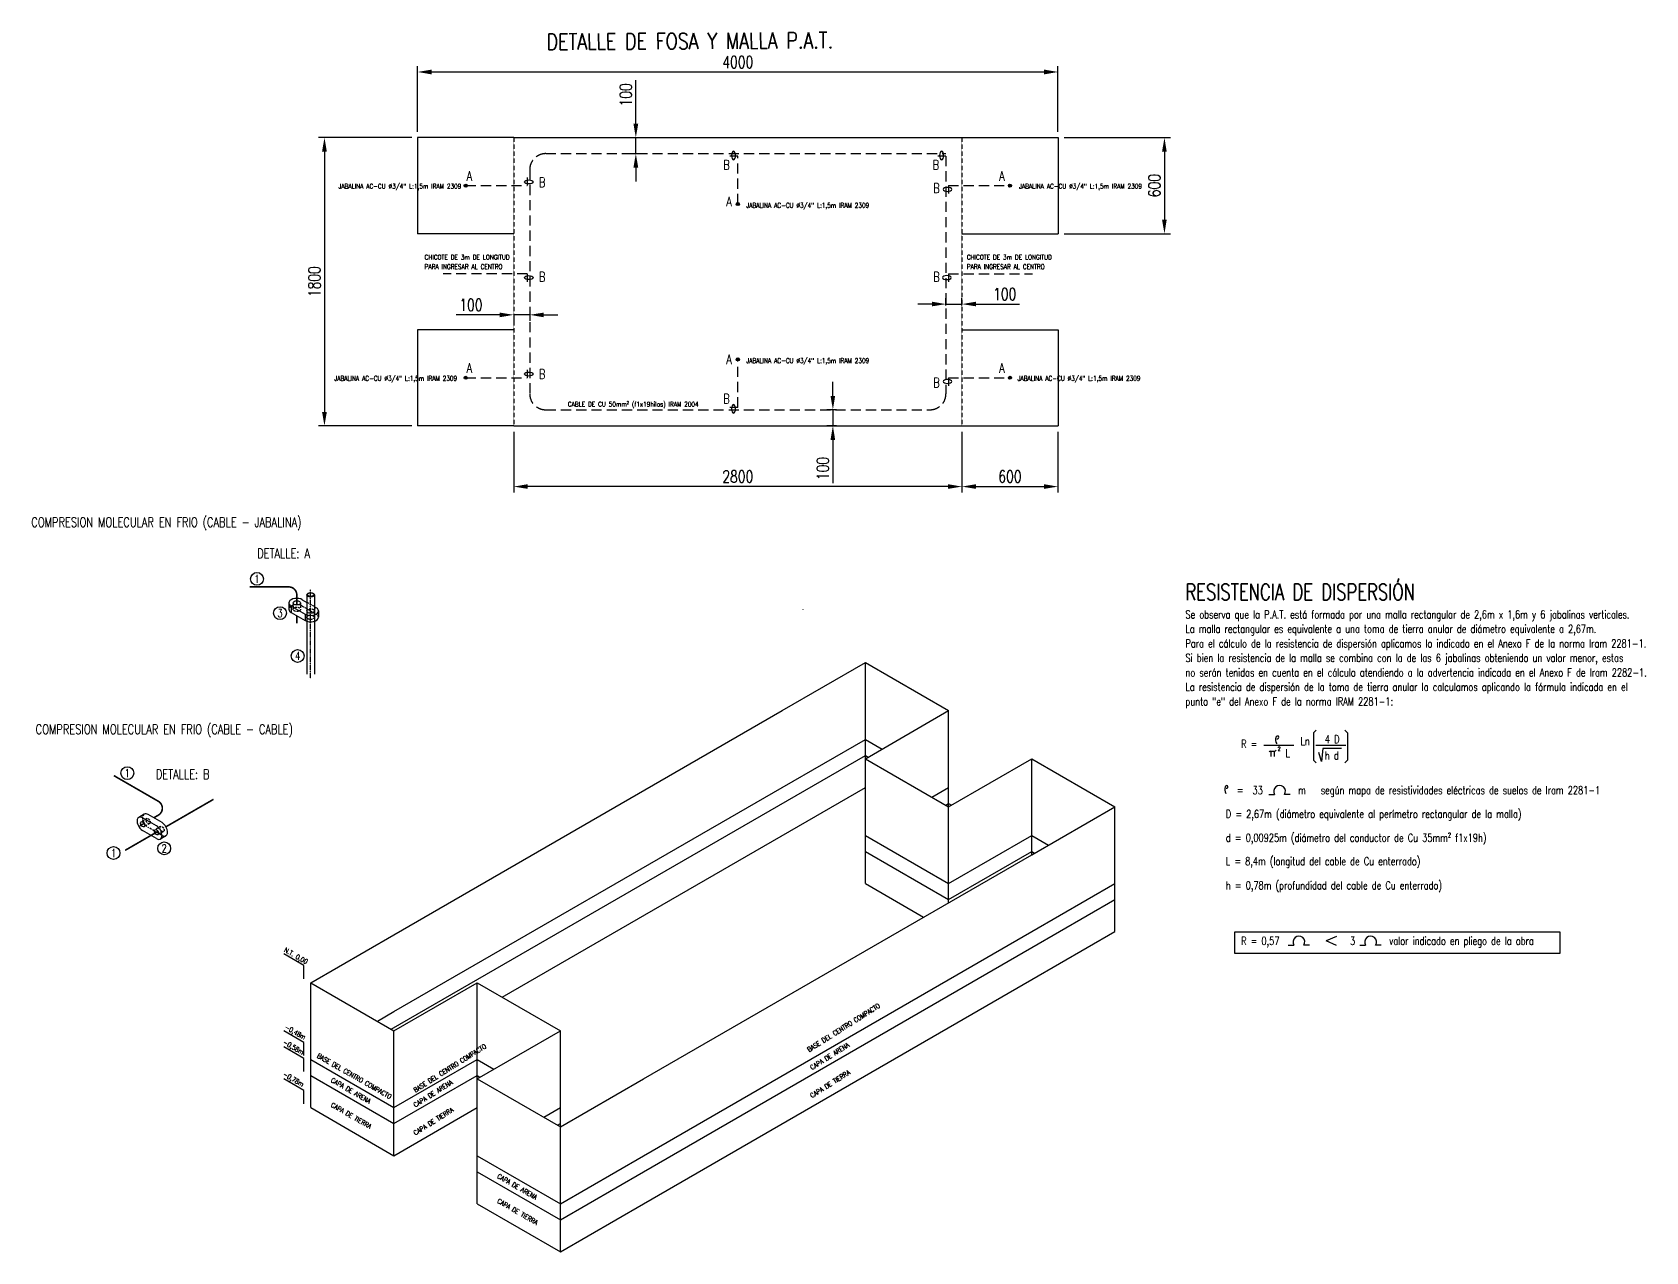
# Model space of a CAD drawing. Header units: millimetres. Extents: x 34002 to 70827, y 19117 to 33202.
# Drawn here: x 60749 to 70827, y 19117 to 26734 of the extents above; entities that cross this region are included whole.
import ezdxf
from ezdxf.enums import TextEntityAlignment as Align

# ---------------------------------------------------------------- set-up
doc = ezdxf.new("R2010")
doc.units = ezdxf.units.MM
for name, pattern in [('CENTER', [2, 1.25, -0.25, 0.25, -0.25]), ('DASHED', [19.05, 12.7, -6.35]), ('HIDDEN', [9.525, 6.35, -3.175]), ('HIDDEN2', [4.7625, 3.175, -1.5875])]:
    doc.linetypes.add(name, pattern=pattern)
for name, color, linetype in [('0-DIM1-25', 7, 'Continuous'), ('0-Puesta Tierra', 140, 'Continuous'), ('Textos catenaria', 7, 'Continuous')]:
    doc.layers.add(name, color=color, linetype=linetype)
doc.styles.add('SIMPLEX', font='simplex.shx', dxfattribs={"width": 0.75})
doc.dimstyles.new('DIM1-25', dxfattribs={"dimscale": 25, "dimtxt": 3, "dimasz": 3.5, "dimexe": 1.5, "dimexo": 1.5, "dimgap": 1, "dimtad": 1, "dimzin": 9, "dimdsep": 46, "dimtxsty": 'SIMPLEX', "dimcen": 1.5, "dimclrd": 251, "dimclre": 251, "dimclrt": 7, "dimadec": 0, "dimazin": 0, "dimtfac": 1, "dimtmove": 0, "dimatfit": 3, "dimfxl": 1, "dimtolj": 1, "dimtzin": 0, "dimarcsym": 0})

# ---------------------------------------------------------------- blocks, each defined once
blk = doc.blocks.new('*D19')
at = {"color": 251, "lineweight": -2, "transparency": 16777216}
for p, q in [((64519, 26163), (64519, 26435)), ((64480, 26076), (64556, 26076)), ((64519, 25976), (64519, 26076)), ((64480, 25976), (64556, 25976)), ((64519, 25888), (64519, 25801))]:
    blk.add_line(p, q, dxfattribs=at)
at = {"color": 251, "transparency": 16777216}
for points in [[(64504, 26163), (64534, 26163), (64519, 26076)], [(64504, 25888), (64534, 25888), (64519, 25976)]]:
    blk.add_solid(points, dxfattribs=at)
at = {"layer": 'Defpoints', "color": 0, "transparency": 16777216}
for p in [(64442, 26076), (64519, 26076), (64442, 25976)]:
    blk.add_point(p, dxfattribs=at)
at = {"color": 7, "transparency": 16777216, "insert": (64456, 26343), "char_height": 75, "attachment_point": 5, "rotation": 90, "style": 'SIMPLEX'}
blk.add_mtext('\\A1;100', dxfattribs=at)
blk = doc.blocks.new('*D20')
at = {"color": 251, "lineweight": -2, "transparency": 16777216}
for p, q in [((65750, 24463), (65750, 24551)), ((65773, 24376), (65712, 24376)), ((65750, 24376), (65750, 24276)), ((65773, 24276), (65712, 24276)), ((65750, 24188), (65750, 23917))]:
    blk.add_line(p, q, dxfattribs=at)
at = {"color": 251, "transparency": 16777216}
for points in [[(65735, 24463), (65764, 24463), (65750, 24376)], [(65735, 24188), (65764, 24188), (65750, 24276)]]:
    blk.add_solid(points, dxfattribs=at)
at = {"layer": 'Defpoints', "color": 0, "transparency": 16777216}
for p in [(65810, 24376), (65750, 24276), (65810, 24276)]:
    blk.add_point(p, dxfattribs=at)
at = {"color": 7, "transparency": 16777216, "insert": (65687, 24009), "char_height": 75, "attachment_point": 5, "rotation": 90, "style": 'SIMPLEX'}
blk.add_mtext('\\A1;100', dxfattribs=at)
blk = doc.blocks.new('*D21')
at = {"color": 251, "lineweight": -2, "transparency": 16777216}
for p, q in [((66369, 25036), (66281, 25036)), ((66456, 25028), (66456, 25074)), ((66456, 25036), (66556, 25036)), ((66556, 25028), (66556, 25074)), ((66644, 25036), (66915, 25036))]:
    blk.add_line(p, q, dxfattribs=at)
at = {"color": 251, "transparency": 16777216}
for points in [[(66369, 25051), (66369, 25022), (66456, 25036)], [(66644, 25051), (66644, 25022), (66556, 25036)]]:
    blk.add_solid(points, dxfattribs=at)
at = {"layer": 'Defpoints', "color": 0, "transparency": 16777216}
for p in [(66556, 25036), (66456, 24991), (66556, 24991)]:
    blk.add_point(p, dxfattribs=at)
at = {"color": 7, "transparency": 16777216, "insert": (66823, 25099), "char_height": 75, "attachment_point": 5, "style": 'SIMPLEX'}
blk.add_mtext('\\A1;100', dxfattribs=at)
blk = doc.blocks.new('*D22')
at = {"color": 251, "lineweight": -2, "transparency": 16777216}
for p, q in [((63669, 24969), (63397, 24969)), ((63856, 24969), (63756, 24969)), ((63756, 24955), (63756, 24931)), ((63856, 24955), (63856, 24931)), ((63944, 24969), (64031, 24969))]:
    blk.add_line(p, q, dxfattribs=at)
at = {"color": 251, "transparency": 16777216}
for points in [[(63669, 24983), (63669, 24954), (63756, 24969)], [(63944, 24983), (63944, 24954), (63856, 24969)]]:
    blk.add_solid(points, dxfattribs=at)
at = {"layer": 'Defpoints', "color": 0, "transparency": 16777216}
for p in [(63756, 24993), (63756, 24969), (63856, 24993)]:
    blk.add_point(p, dxfattribs=at)
at = {"color": 7, "transparency": 16777216, "insert": (63489, 25031), "char_height": 75, "attachment_point": 5, "style": 'SIMPLEX'}
blk.add_mtext('\\A1;100', dxfattribs=at)
blk = doc.blocks.new('*D23')
at = {"color": 251, "lineweight": -2, "transparency": 16777216}
for p, q in [((63156, 26113), (63156, 26523)), ((67156, 26113), (67156, 26523)), ((63244, 26486), (67069, 26486))]:
    blk.add_line(p, q, dxfattribs=at)
at = {"color": 251, "transparency": 16777216}
for points in [[(63244, 26501), (63244, 26471), (63156, 26486)], [(67069, 26501), (67069, 26471), (67156, 26486)]]:
    blk.add_solid(points, dxfattribs=at)
at = {"layer": 'Defpoints', "color": 0, "transparency": 16777216}
for p in [(67156, 26486), (63156, 26076), (67156, 26076)]:
    blk.add_point(p, dxfattribs=at)
at = {"color": 7, "transparency": 16777216, "insert": (65156, 26548), "char_height": 75, "attachment_point": 5, "style": 'SIMPLEX'}
blk.add_mtext('\\A1;4000', dxfattribs=at)
blk = doc.blocks.new('*D24')
at = {"color": 251, "lineweight": -2, "transparency": 16777216}
for p, q in [((63119, 26076), (62536, 26076)), ((62574, 25988), (62574, 24363)), ((63119, 24276), (62536, 24276))]:
    blk.add_line(p, q, dxfattribs=at)
at = {"color": 251, "transparency": 16777216}
for points in [[(62559, 25988), (62589, 25988), (62574, 26076)], [(62559, 24363), (62589, 24363), (62574, 24276)]]:
    blk.add_solid(points, dxfattribs=at)
at = {"layer": 'Defpoints', "color": 0, "transparency": 16777216}
for p in [(63156, 26076), (62574, 24276), (63156, 24276)]:
    blk.add_point(p, dxfattribs=at)
at = {"color": 7, "transparency": 16777216, "insert": (62511, 25176), "char_height": 75, "attachment_point": 5, "rotation": 90, "style": 'SIMPLEX'}
blk.add_mtext('\\A1;1800', dxfattribs=at)
blk = doc.blocks.new('*D25')
at = {"color": 251, "lineweight": -2, "transparency": 16777216}
for p, q in [((67194, 26076), (67858, 26076)), ((67821, 25988), (67821, 25563)), ((67194, 25476), (67858, 25476))]:
    blk.add_line(p, q, dxfattribs=at)
at = {"color": 251, "transparency": 16777216}
for points in [[(67806, 25988), (67835, 25988), (67821, 26076)], [(67806, 25563), (67835, 25563), (67821, 25476)]]:
    blk.add_solid(points, dxfattribs=at)
at = {"layer": 'Defpoints', "color": 0, "transparency": 16777216}
for p in [(67156, 26076), (67156, 25476), (67821, 25476)]:
    blk.add_point(p, dxfattribs=at)
at = {"color": 7, "transparency": 16777216, "insert": (67758, 25776), "char_height": 75, "attachment_point": 5, "rotation": 90, "style": 'SIMPLEX'}
blk.add_mtext('\\A1;600', dxfattribs=at)
blk = doc.blocks.new('*D26')
at = {"color": 251, "lineweight": -2, "transparency": 16777216}
for p, q in [((66556, 24238), (66556, 23859)), ((67156, 24238), (67156, 23859)), ((66644, 23896), (67069, 23896))]:
    blk.add_line(p, q, dxfattribs=at)
at = {"color": 251, "transparency": 16777216}
for points in [[(66644, 23911), (66644, 23882), (66556, 23896)], [(67069, 23911), (67069, 23882), (67156, 23896)]]:
    blk.add_solid(points, dxfattribs=at)
at = {"layer": 'Defpoints', "color": 0, "transparency": 16777216}
for p in [(66556, 24276), (67156, 24276), (67156, 23896)]:
    blk.add_point(p, dxfattribs=at)
at = {"color": 7, "transparency": 16777216, "insert": (66856, 23959), "char_height": 75, "attachment_point": 5, "style": 'SIMPLEX'}
blk.add_mtext('\\A1;600', dxfattribs=at)
blk = doc.blocks.new('*D27')
at = {"color": 251, "lineweight": -2, "transparency": 16777216}
for p, q in [((63756, 24238), (63756, 23859)), ((66556, 24238), (66556, 23859)), ((66469, 23896), (63844, 23896))]:
    blk.add_line(p, q, dxfattribs=at)
at = {"color": 251, "transparency": 16777216}
for points in [[(63844, 23911), (63844, 23882), (63756, 23896)], [(66469, 23911), (66469, 23882), (66556, 23896)]]:
    blk.add_solid(points, dxfattribs=at)
at = {"layer": 'Defpoints', "color": 0, "transparency": 16777216}
for p in [(63756, 24276), (66556, 24276), (63756, 23896)]:
    blk.add_point(p, dxfattribs=at)
at = {"color": 7, "transparency": 16777216, "insert": (65156, 23959), "char_height": 75, "attachment_point": 5, "style": 'SIMPLEX'}
blk.add_mtext('\\A1;2800', dxfattribs=at)

msp = doc.modelspace()

# ---------------------------------------------------------------- hatches: boundary and pattern name
for points in [[(63446.625, 25775.984, 1), (63465.675, 25775.984, 1)], [(66846.625, 25775.984, 1), (66865.675, 25775.984, 1)], [(65146.625, 25660.984, 1), (65165.675, 25660.984, 1)], [(65146.625, 24690.984, 1), (65165.675, 24690.984, 1)], [(63446.625, 24575.984, 1), (63465.675, 24575.984, 1)], [(66846.625, 24575.984, 1), (66865.675, 24575.984, 1)]]:
    msp.add_hatch(color=3).paths.add_polyline_path(points)

# ---------------------------------------------------------------- linework, layer by layer
at = {"color": 7}
for p, q in [((63156.15, 26075.984), (63156.15, 25475.984)), ((63756.15, 26075.984), (63156.15, 26075.984)), ((63756.15, 26075.984), (66556.15, 26075.984)), ((66556.15, 26075.984), (67156.15, 26075.984)), ((67156.15, 26075.984), (67156.15, 25475.984)), ((63756.15, 25475.984), (63156.15, 25475.984)), ((66556.15, 25475.984), (67156.15, 25475.984)), ((63156.15, 24875.984), (63156.15, 24275.984)), ((63756.15, 24875.984), (63156.15, 24875.984)), ((66556.15, 24875.984), (67156.15, 24875.984)), ((67156.15, 24875.984), (67156.15, 24275.984)), ((63756.15, 24275.984), (63156.15, 24275.984)), ((63756.15, 24275.984), (66556.15, 24275.984)), ((66556.15, 24275.984), (67156.15, 24275.984))]:
    msp.add_line(p, q, dxfattribs=at)
at = {"color": 7, "linetype": 'HIDDEN2', "ltscale": 0.05}
for p, q in [((63756.15, 26075.984), (63756.15, 24275.984)), ((66556.15, 26075.984), (66556.15, 24275.984))]:
    msp.add_line(p, q, dxfattribs=at)
at = {"color": 3, "linetype": 'HIDDEN', "ltscale": 10}
for p, q in [((63956.15, 25975.984), (66456.15, 25975.984)), ((65156.15, 25960.984), (65106.15, 25960.984)), ((65156.15, 25660.984), (65156.15, 25960.984)), ((66456.15, 25960.984), (66406.15, 25960.984)), ((66456.15, 25960.984), (66456.15, 24475.984)), ((63841.15, 25825.984), (63841.15, 25775.984)), ((63856.15, 25875.984), (63856.15, 24475.984)), ((63456.15, 25775.984), (63841.15, 25775.984)), ((66471.15, 25775.984), (66856.15, 25775.984)), ((66471.15, 25775.984), (66471.15, 25725.984)), ((63841.15, 25225.984), (63315.852, 25225.984)), ((63841.15, 25225.984), (63841.15, 25175.984)), ((66471.15, 25225.984), (66471.15, 25175.984)), ((66471.15, 25225.984), (66996.447, 25225.984)), ((63841.15, 24625.984), (63841.15, 24575.984)), ((65156.15, 24390.984), (65156.15, 24690.984)), ((63456.15, 24575.984), (63841.15, 24575.984)), ((66471.15, 24575.984), (66471.15, 24525.984)), ((66471.15, 24575.984), (66856.15, 24575.984)), ((65156.15, 24390.984), (65106.15, 24390.984)), ((63956.15, 24375.984), (66356.15, 24375.984))]:
    msp.add_line(p, q, dxfattribs=at)
at = {"color": 251}
msp.add_line((65563.862, 23126.979), (65563.862, 23128.041), dxfattribs=at)
for p, q in [((65433.277, 22496.545), (65952.892, 22796.545)), ((65952.892, 22796.545), (66472.507, 22496.545)), ((65952.892, 22316.545), (65952.892, 22796.545)), ((63008.406, 21096.545), (65433.277, 22496.545)), ((65952.892, 22196.545), (66472.507, 22496.545)), ((66472.507, 22016.545), (66472.507, 22496.545)), ((68751.412, 22358.124), (68768.706, 22375.418)), ((68964.787, 22358.124), (68947.492, 22375.418)), ((65433.277, 22016.545), (65952.892, 22316.545)), ((65952.892, 22316.545), (66056.815, 22256.545)), ((68441.722, 22281.187), (68629.85, 22281.187)), ((68751.412, 22358.124), (68751.412, 22187.547)), ((68765.55, 22281.187), (68953.677, 22281.187)), ((68964.787, 22358.124), (68964.787, 22187.547)), ((65952.892, 22196.545), (66472.507, 21896.545)), ((65952.892, 21716.545), (65952.892, 22196.545)), ((66472.507, 21896.545), (66992.123, 22196.545)), ((66992.123, 21716.545), (66992.123, 22196.545)), ((66992.123, 22196.545), (67511.738, 21896.545)), ((68482.007, 22243.58), (68511.087, 22243.58)), ((68486.143, 22243.58), (68486.143, 22209.094)), ((68506.951, 22243.58), (68506.951, 22209.094)), ((68751.412, 22187.547), (68768.706, 22170.253)), ((68802.873, 22178.141), (68784.674, 22235.836)), ((68809.776, 22259.666), (68802.873, 22178.141)), ((68927.76, 22259.666), (68809.776, 22259.666)), ((68964.787, 22187.547), (68947.492, 22170.253)), ((63008.406, 20616.545), (65433.277, 22016.545)), ((66368.584, 21956.545), (66472.507, 22016.545)), ((68473.681, 21973.184), (68509.027, 21973.184)), ((68606.552, 21973.184), (68571.207, 21973.184)), ((66472.507, 21416.545), (66472.507, 21896.545)), ((66992.123, 21596.545), (67511.738, 21896.545)), ((67511.738, 21416.545), (67511.738, 21896.545)), ((65952.892, 21716.545), (66472.507, 21416.545)), ((66472.507, 21416.545), (66992.123, 21716.545)), ((66992.123, 21716.545), (67096.046, 21656.545)), ((64567.252, 20196.545), (66992.123, 21596.545)), ((66992.123, 21116.545), (67511.738, 21416.545)), ((62488.791, 20796.545), (63008.406, 21096.545)), ((64567.252, 19716.545), (66992.123, 21116.545)), ((68894.761, 21086.554), (68831.534, 21058.187)), ((62445.753, 20904.209), (62320.49, 20976.53)), ((68594.511, 21031.813), (68629.857, 21031.813)), ((68727.382, 21031.813), (68692.036, 21031.813)), ((68894.761, 21029.819), (68831.534, 21058.187)), ((69042.265, 21031.813), (69077.61, 21031.813)), ((69175.135, 21031.813), (69139.79, 21031.813)), ((62445.753, 20821.393), (62445.753, 20904.209)), ((62488.791, 20796.545), (63008.406, 20496.545)), ((62488.791, 20316.545), (62488.791, 20796.545)), ((63008.406, 20496.545), (63528.021, 20796.545)), ((63528.021, 20796.545), (64047.636, 20496.545)), ((63528.021, 20316.545), (63528.021, 20796.545)), ((62904.483, 20556.545), (63008.406, 20616.545)), ((62445.753, 20424.209), (62320.49, 20496.53)), ((63008.406, 20016.545), (63008.406, 20496.545)), ((63528.021, 20196.545), (64047.636, 20496.545)), ((64047.636, 20016.545), (64047.636, 20496.545)), ((62445.753, 20324.209), (62320.49, 20396.53)), ((62445.753, 20341.393), (62445.753, 20424.209)), ((62445.753, 20241.393), (62445.753, 20324.209)), ((62488.791, 20316.545), (63008.406, 20016.545)), ((63008.406, 20016.545), (63528.021, 20316.545)), ((63528.021, 20316.545), (63631.944, 20256.545)), ((62445.753, 20124.209), (62320.49, 20196.53)), ((63528.021, 20196.545), (64047.636, 19896.545)), ((63528.021, 19716.545), (63528.021, 20196.545)), ((64047.636, 19896.545), (64567.252, 20196.545)), ((62445.753, 20041.393), (62445.753, 20124.209)), ((63943.713, 19956.545), (64047.636, 20016.545)), ((64047.636, 19416.545), (64047.636, 19896.545)), ((63528.021, 19716.545), (64047.636, 19416.545)), ((64047.636, 19416.545), (64567.252, 19716.545))]:
    msp.add_line(p, q)
at = {"color": 4}
for p, q in [((65952.892, 22216.545), (65952.892, 22316.545)), ((62991.085, 20506.545), (65952.892, 22216.545)), ((65952.892, 22216.545), (65970.213, 22206.545)), ((66472.507, 21916.545), (66472.507, 22016.545)), ((66455.187, 21906.545), (66472.507, 21916.545)), ((66472.507, 21916.545), (66489.828, 21906.545)), ((65952.892, 21616.545), (65952.892, 21716.545)), ((66992.123, 21616.545), (66992.123, 21716.545)), ((65952.892, 21616.545), (66472.507, 21316.545)), ((66472.507, 21316.545), (66992.123, 21616.545)), ((66992.123, 21616.545), (67009.443, 21606.545)), ((66472.507, 21316.545), (66472.507, 21416.545)), ((67511.738, 21316.545), (67511.738, 21416.545)), ((66992.123, 21016.545), (67511.738, 21316.545)), ((64567.252, 19616.545), (66992.123, 21016.545)), ((62488.791, 20216.545), (62488.791, 20316.545)), ((63528.021, 20216.545), (63528.021, 20316.545)), ((62488.791, 20216.545), (63008.406, 19916.545)), ((63008.406, 19916.545), (63528.021, 20216.545)), ((63528.021, 20216.545), (63545.342, 20206.545)), ((63008.406, 19916.545), (63008.406, 20016.545)), ((64047.636, 19916.545), (64047.636, 20016.545)), ((64030.316, 19906.545), (64047.636, 19916.545)), ((63528.021, 19616.545), (63528.021, 19716.545)), ((63528.021, 19616.545), (64047.636, 19316.545)), ((64047.636, 19316.545), (64567.252, 19616.545)), ((64047.636, 19316.545), (64047.636, 19416.545))]:
    msp.add_line(p, q, dxfattribs=at)
at = {"color": 11}
for p, q in [((65952.892, 22196.545), (65952.892, 22216.545)), ((63683.906, 20706.545), (65952.892, 22016.545)), ((66472.507, 21896.545), (66472.507, 21916.545)), ((65952.892, 21416.545), (65952.892, 21616.545)), ((66992.123, 21596.545), (66992.123, 21616.545)), ((65952.892, 21416.545), (66316.623, 21206.545)), ((66472.507, 21296.545), (66472.507, 21316.545)), ((67511.738, 21116.545), (67511.738, 21316.545)), ((66992.123, 20816.545), (67511.738, 21116.545)), ((64567.252, 19416.545), (66992.123, 20816.545)), ((62488.791, 20016.545), (62488.791, 20216.545)), ((63528.021, 20196.545), (63528.021, 20216.545)), ((62488.791, 20016.545), (63008.406, 19716.545)), ((63008.406, 19716.545), (63528.021, 20016.545)), ((63008.406, 19716.545), (63008.406, 19916.545)), ((64047.636, 19896.545), (64047.636, 19916.545)), ((63528.021, 19416.545), (63528.021, 19616.545)), ((63528.021, 19416.545), (64047.636, 19116.545)), ((64047.636, 19116.545), (64567.252, 19416.545)), ((64047.636, 19116.545), (64047.636, 19316.545))]:
    msp.add_line(p, q, dxfattribs=at)
msp.add_lwpolyline([(68260.064, 21115.551), (70289.65, 21115.551), (70289.65, 20979.264), (68260.064, 20979.264)], close=True)
at = {"color": 3}
for centre in [(63456.15, 25775.984), (66856.15, 25775.984), (65156.15, 25660.984), (65156.15, 24690.984), (63456.15, 24575.984), (66856.15, 24575.984)]:
    msp.add_circle(centre, 9.525, dxfattribs=at)
at = {"color": 3, "linetype": 'HIDDEN', "ltscale": 10}
for centre, start, end in [((63956.15, 25875.984), 90, 180), ((63956.15, 24475.984), 180, 270), ((66356.15, 24475.984), 270, 0)]:
    msp.add_arc(centre, 100, start, end, dxfattribs=at)
for centre, radius, start, end in [((68562.995, 22315.087), 48.414, 160.5927911, 212.9949244), ((68526.896, 22327.672), 10.185, 56.5574783, 159.8895065), ((68526.667, 22329.456), 8.901, 247.3321387, 48.9760043), ((68482.94, 22234.402), 9.225, 95.8069926, 153.9054514), ((68510.153, 22252.758), 9.225, 275.8069926, 333.9054514), ((68245.234, 22005.37), 48.414, 160.5927911, 212.9949244), ((68209.134, 22017.955), 10.185, 56.5574783, 159.8895065), ((68208.905, 22019.739), 8.901, 247.3321387, 48.9760043), ((68540.117, 21992.12), 36.402, 328.655195, 211.344805), ((68660.946, 21050.749), 36.402, 328.655195, 211.344805), ((69108.7, 21050.749), 36.402, 328.655195, 211.344805)]:
    msp.add_arc(centre, radius, start, end)
at = {"color": 6, "extrusion": (0, 0, -1)}
for centre, major_axis in [((65129.269, 25964.841), (0, 26.964)), ((66429.269, 25964.841), (0, 26.964)), ((66465.618, 25752.858), (-26.964, 0)), ((66461.756, 25201.358), (26.964, 0)), ((66465.618, 24552.858), (-26.964, 0)), ((65129.269, 24381.999), (0, 26.964))]:
    msp.add_ellipse(centre, major_axis=major_axis, ratio=0.460472188, dxfattribs=at)
at = {"color": 6}
for centre in [(63850.544, 25799.109), (63850.544, 25201.358), (63850.544, 24599.109)]:
    msp.add_ellipse(centre, major_axis=(-26.964, 0), ratio=0.460472188, dxfattribs=at)
at = {"layer": '0-DIM1-25', "color": 1}
for centre in [(62152.623, 23319.523), (62296.706, 23105.523), (62406.477, 22837.968), (61343.066, 22106.111), (61573.04, 21636.019), (61256.451, 21607.273)]:
    msp.add_circle(centre, 40, dxfattribs=at)
at = {"layer": '0-Puesta Tierra', "color": 1}
for p, q in [((62435.77, 23189.506), (62464.461, 23172.941)), ((62464.461, 23219.506), (62464.461, 22725.095)), ((62511.002, 23219.506), (62511.002, 22725.095)), ((62352.139, 23169.506), (62352.139, 23129.506)), ((62366.488, 23149.506), (62453.09, 23099.506)), ((62366.488, 23149.506), (62366.488, 23109.506)), ((62366.488, 23109.506), (62453.09, 23059.506)), ((62453.09, 23099.506), (62453.09, 23059.506)), ((62511.002, 23146.071), (62522.373, 23139.506)), ((62536.721, 23119.506), (62536.721, 23079.506)), ((61448.353, 21849.39), (61413.712, 21829.39)), ((61524.81, 21776.964), (61438.207, 21826.964)), ((61559.451, 21796.964), (61472.848, 21846.964)), ((61524.81, 21696.964), (61438.207, 21746.964)), ((61583.946, 21714.537), (61549.305, 21694.537))]:
    msp.add_line(p, q, dxfattribs=at)
at = {"layer": '0-Puesta Tierra', "color": 1, "linetype": 'CENTER'}
msp.add_line((62487.731, 22696.474), (62487.731, 23253.285), dxfattribs=at)
at = {"layer": '0-Puesta Tierra', "color": 251, "linetype": 'DASHED'}
for p, q in [((62377.859, 23169.506), (62377.859, 23129.506)), ((62424.399, 23169.506), (62424.399, 23129.506)), ((62435.77, 23149.506), (62522.373, 23099.506)), ((62511.002, 23146.071), (62464.461, 23172.941)), ((61463.663, 21822.874), (61429.022, 21802.874)), ((61482.034, 21791.054), (61447.393, 21771.054)), ((61550.265, 21772.874), (61515.624, 21752.874)), ((61559.451, 21716.964), (61472.848, 21766.964)), ((61568.636, 21741.054), (61533.995, 21721.054))]:
    msp.add_line(p, q, dxfattribs=at)
at = {"layer": '0-Puesta Tierra', "color": 160, "linetype": 'Continuous', "ltscale": 5, "const_width": 10}
for points in [[(62401.129, 23156.071), (62401.129, 23219.506, 0.414213562), (62351.129, 23269.506), (62107.739, 23269.506)], [(61507.489, 21826.964), (61536.412, 21843.663, 0.577350269), (61536.412, 21930.265), (61258.402, 22090.775)]]:
    msp.add_lwpolyline(points, format="xyb", dxfattribs=at)
for points in [[(62401.129, 23040.978), (62401.129, 23089.506)], [(61880.748, 21942.465), (61583.946, 21771.106)], [(61420.786, 21776.906), (61447.393, 21792.267)], [(61533.995, 21742.267), (61329.323, 21624.099)]]:
    msp.add_lwpolyline(points, dxfattribs=at)
at = {"layer": '0-Puesta Tierra', "color": 1}
for centre, major_axis, start_param, end_param in [((62401.129, 23169.506), (-48.99, 0), 3.926990817, 7.068583471), ((62401.129, 23129.506), (-48.99, 0), 6.283185307, 7.068583471), ((62487.731, 23119.506), (-48.99, 0), 0.785398163, 3.926990817), ((62487.731, 23079.506), (-48.99, 0), 0.785398163, 3.141592654), ((62487.731, 23119.506), (-23.27, 0), 0, 3.141592654), ((61438.207, 21786.964), (24.495, -42.426), 2.35619449, 5.497787144), ((61472.848, 21806.964), (24.495, -42.426), 2.35619449, 3.141592654), ((61524.81, 21736.964), (24.495, -42.426), 5.497787144, 8.639379797), ((61559.451, 21756.964), (24.495, -42.426), 6.283185307, 8.639379797)]:
    msp.add_ellipse(centre, major_axis=major_axis, ratio=0.577350269, start_param=start_param, end_param=end_param, dxfattribs=at)
for centre, major_axis in [((62401.129, 23169.506), (-23.27, 0)), ((62487.731, 23219.506), (-23.27, 0)), ((61438.207, 21786.964), (9.186, -15.91)), ((61524.81, 21736.964), (9.186, -15.91))]:
    msp.add_ellipse(centre, major_axis=major_axis, ratio=0.577350269, dxfattribs=at)
at = {"layer": '0-Puesta Tierra', "color": 251, "linetype": 'DASHED'}
for centre, major_axis, start_param, end_param in [((62401.129, 23129.506), (-48.99, 0), 3.926990817, 6.283185307), ((62487.731, 23079.506), (-48.99, 0), 3.141592654, 3.926990817), ((61472.848, 21806.964), (24.495, -42.426), 3.141592654, 5.497787144), ((61559.451, 21756.964), (24.495, -42.426), 5.497787144, 6.283185307)]:
    msp.add_ellipse(centre, major_axis=major_axis, ratio=0.577350269, start_param=start_param, end_param=end_param, dxfattribs=at)
for centre, major_axis in [((62401.129, 23129.506), (-23.27, 0)), ((62487.731, 23079.506), (-23.27, 0)), ((61472.848, 21806.964), (9.186, -15.91)), ((61559.451, 21756.964), (9.186, -15.91))]:
    msp.add_ellipse(centre, major_axis=major_axis, ratio=0.577350269, dxfattribs=at)
at = {"layer": '0-Puesta Tierra', "color": 251, "linetype": 'DASHED', "extrusion": (0, 0, -1)}
msp.add_ellipse((62487.731, 23119.506), major_axis=(-23.27, 0), ratio=0.577350269, start_param=0, end_param=3.141592654, dxfattribs=at)
at = {"layer": '0-Puesta Tierra', "color": 7}
msp.add_open_spline([(62466.461, 23221.506), (62466.461, 23220.641), (62466.653, 23219.772), (62467.47, 23218.001), (62468.1, 23217.102), (62469.825, 23215.365), (62470.918, 23214.53), (62473.499, 23213.026), (62474.986, 23212.357), (62478.241, 23211.257), (62480.009, 23210.825), (62484.602, 23210.092), (62487.517, 23209.965), (62493.202, 23210.358), (62495.97, 23210.878), (62500.9, 23212.462), (62503.059, 23213.527), (62505.951, 23215.615), (62506.913, 23216.566), (62508.291, 23218.485), (62508.71, 23219.447), (62509.076, 23221.328), (62509.032, 23222.255), (62508.471, 23224.149), (62507.945, 23225.119), (62506.348, 23227.025), (62505.276, 23227.957), (62502.649, 23229.645), (62501.096, 23230.402), (62497.645, 23231.645), (62495.748, 23232.132), (62491.775, 23232.782), (62489.701, 23232.947), (62484.833, 23232.933), (62482.043, 23232.615), (62476.904, 23231.417), (62474.558, 23230.537), (62471.085, 23228.621), (62469.808, 23227.657), (62467.87, 23225.647), (62467.212, 23224.607), (62466.584, 23222.889), (62466.461, 23222.197), (62466.461, 23221.506)], degree=3, knots=[0, 0, 0, 0, 0.260266633, 0.260266633, 0.520533266, 0.520533266, 0.780799899, 0.780799899, 1.041066533, 1.041066533, 1.301333166, 1.301333166, 1.689957176, 1.689957176, 2.078581186, 2.078581186, 2.467205197, 2.467205197, 2.748440222, 2.748440222, 3.029675246, 3.029675246, 3.310910271, 3.310910271, 3.592145296, 3.592145296, 3.873380321, 3.873380321, 4.154615346, 4.154615346, 4.435850371, 4.435850371, 4.717085396, 4.717085396, 5.096121887, 5.096121887, 5.475158378, 5.475158378, 5.775248238, 5.775248238, 6.075338099, 6.075338099, 6.283185307, 6.283185307, 6.283185307, 6.283185307], dxfattribs=at)

# ---------------------------------------------------------------- texts
at = {"style": 'SIMPLEX', "width": 0.75}
for s, height, p in [('B', 60, (65064.777, 25875.856)), ('B', 60, (66373.537, 25875.856)), ('A', 60, (63462.468, 25806.998)), ('B', 60, (63913.048, 25766.974)), ('A', 60, (66788.699, 25806.998)), ('JABALINA AC-CU Ø3/4" L:1,5m IRAM 2309', 30, (62661.658, 25757.169)), ('A', 60, (65083.857, 25647.108)), ('B', 60, (66376.974, 25730.517)), ('JABALINA AC-CU Ø3/4" L:1,5m IRAM 2309', 30, (66913.016, 25757.169)), ('JABALINA AC-CU Ø3/4" L:1,5m IRAM 2309', 30, (65209.319, 25637.966)), ('CHICOTE DE 3m DE LONGITUD', 30, (63199.634, 25313.759)), ('CHICOTE DE 3m DE LONGITUD', 30, (66586.537, 25313.759)), ('PARA INGRESAR AL CENTRO', 30, (63199.634, 25254.561)), ('B', 60, (63913.048, 25176.613)), ('B', 60, (66376.974, 25176.613)), ('PARA INGRESAR AL CENTRO', 30, (66586.537, 25254.561)), ('A', 60, (65083.857, 24661.33)), ('JABALINA AC-CU Ø3/4" L:1,5m IRAM 2309', 30, (65209.319, 24667.966)), ('JABALINA AC-CU Ø3/4" L:1,5m IRAM 2309', 30, (62635.596, 24557.169)), ('A', 60, (63462.468, 24606.998)), ('B', 60, (63913.048, 24568.742)), ('A', 60, (66788.699, 24606.998)), ('JABALINA AC-CU Ø3/4" L:1,5m IRAM 2309', 30, (66903.491, 24557.169)), ('B', 60, (66376.974, 24515.459)), ('CABLE DE CU 50mm² (f1x19hilos) IRAM 2004', 30, (64094.473, 24395.654)), ('B', 60, (65064.777, 24414.767)), ('RESISTENCIA DE DISPERSIÓN', 100, (67952.021, 23187.684)), ('Se observa que la P.A.T. está formada por una malla rectangular de 2,6m x 1,6m y 6 jabalinas verticales.', 50, (67952.021, 23072.467)), ('La malla rectangular es equivalente a una toma de tierra anular de diámetro equivalente a 2,67m.', 50, (67952.021, 22982.14)), ('Para el cálculo de la resistencia de dispersión aplicamos lo indicado en el Anexo F de la norma Iram 2281-1.', 50, (67952.021, 22891.231)), ('Si bien la resistencia de la malla se combina con la de las 6 jabalinas obteniendo un valor menor, estas', 50, (67952.021, 22800.781)), ('no serán tenidas en cuenta en el cálculo atendiendo a la advertencia indicada en el Anexo F de Iram 2282-1.', 50, (67952.021, 22709.922)), ('La resistencia de dispersión de la toma de tierra anular la calculamos aplicando la fórmula indicada en el', 50, (67952.021, 22619.459)), ('punto "e" del Anexo F de la norma IRAM 2281-1:', 50, (67952.021, 22528.982)), ('R =', 50, (68299.867, 22263.712)), ('Ln', 50, (68671.244, 22281.158)), ('4 D', 50, (68823.116, 22293.073)), ('2', 25, (68528.284, 22246.064)), ('L', 50, (68577.735, 22205.276)), ('h d', 50, (68823.116, 22191.48)), ('=', 50, (68272.991, 21974.616)), ('33', 50, (68371.007, 21974.616)), ('m', 50, (68656.519, 21974.616)), ('según mapa de resistividades eléctricas de suelos de Iram 2281-1', 50, (68797.27, 21974.616)), ('D = 2,67m (diámetro equivalente al perímetro rectangular de la malla)', 50, (68204.57, 21826.152)), ('d = 0,00925m (diámetro del conductor de Cu 35mm² f1x19h)', 50, (68204.57, 21677.687)), ('L = 8,4m (longitud del cable de Cu enterrado)', 50, (68204.57, 21531.115)), ('h = 0,78m (profundidad del cable de Cu enterrado)', 50, (68204.57, 21380.294)), ('R = 0,57', 50, (68299.867, 21033.136)), ('3', 50, (68979.884, 21033.136)), ('valor indicado en pliego de la obra', 50, (69225.052, 21033.136))]:
    msp.add_text(s, height=height, dxfattribs=at).set_placement(p)
for s, p in [('COMPRESION MOLECULAR EN FRIO (CABLE - JABALINA)', (60743.153, 23625.534)), ('COMPRESION MOLECULAR EN FRIO (CABLE - CABLE)', (60770.374, 22331.93))]:
    msp.add_text(s, height=60, dxfattribs=at).set_placement(p, align=Align.BOTTOM_LEFT)
at = {"color": 6, "style": 'SIMPLEX', "width": 0.75}
for s, p in [('DETALLE: A', (62153.862, 23448.652)), ('DETALLE: B', (61520.716, 22069.513))]:
    msp.add_text(s, height=60, dxfattribs=at).set_placement(p)
at = {"style": 'SIMPLEX', "width": 0.75}
for s, rotation, p in [('N.T. 0,00', 330.1178725, (62318.711, 20992.503)), ('BASE DEL CENTRO COMPACTO', 32.2424065, (65602.017, 20363.398)), ('-0,48m', 330.1178725, (62323.231, 20509.893)), ('-0,58m', 330.1178725, (62312.052, 20416.348)), ('BASE DEL CENTRO COMPACTO', 32.2424065, (63142.195, 20110.245)), ('CAPA DE ARENA', 32.2424065, (65619.849, 20250.778)), ('BASE DEL CENTRO COMPACTO', 330.1178725, (62524.874, 20331.331)), ('-0,78m', 330.1178725, (62312.052, 20216.348)), ('CAPA DE ARENA', 330.1178725, (62610.635, 20179.419)), ('CAPA DE ARENA', 32.2424065, (63142.195, 20017.419)), ('CAPA DE TIERRA', 32.2424065, (65619.849, 20075.794)), ('CAPA DE TIERRA', 330.1178725, (62610.635, 20024.596)), ('CAPA DE TIERRA', 32.2424065, (63142.195, 19842.435)), ('CAPA DE ARENA', 330.1178725, (63649.866, 19579.419)), ('CAPA DE TIERRA', 330.1178725, (63649.866, 19424.596))]:
    msp.add_text(s, height=30, rotation=rotation, dxfattribs=at).set_placement(p)
at = {"layer": '0-DIM1-25', "color": 7, "style": 'SIMPLEX', "width": 0.75}
for s, p in [('1', (62152.623, 23319.523)), ('3', (62296.706, 23105.523)), ('4', (62406.477, 22837.968)), ('1', (61343.066, 22106.111)), ('1', (61256.451, 21607.273)), ('2', (61573.04, 21636.019))]:
    msp.add_text(s, height=50, dxfattribs=at).set_placement(p, align=Align.MIDDLE)
at = {"layer": 'Textos catenaria', "style": 'SIMPLEX', "width": 0.8}
msp.add_text('DETALLE DE FOSA Y MALLA P.A.T.', height=100, rotation=0.3193416, dxfattribs=at).set_placement((63961.681, 26624.344))

# ---------------------------------------------------------------- dimensions: what is measured, and where the dimension line sits
for base, p1, p2, picture, middle in [((67156.15, 26485.988), (63156.15, 26075.984), (67156.15, 26075.984), '*D23', (65156.15, 26548.488)), ((66556.15, 25036.413), (66456.15, 24990.803), (66556.15, 24990.803), '*D21', (66823.114, 25098.913)), ((63756.15, 24968.781), (63856.15, 24992.529), (63756.15, 24992.529), '*D22', (63489.185, 25031.281)), ((63756.15, 23896.258), (66556.15, 24275.984), (63756.15, 24275.984), '*D27', (65156.15, 23958.758)), ((67156.15, 23896.258), (66556.15, 24275.984), (67156.15, 24275.984), '*D26', (66856.15, 23958.758))]:
    dim = msp.add_linear_dim(base=base, p1=p1, p2=p2, dimstyle='DIM1-25')
    dim.commit()
    dim.dimension.update_dxf_attribs({"geometry": picture, "text_midpoint": middle})
for base, p1, p2, picture, middle in [((64518.952, 26075.984), (64442.414, 25975.984), (64442.414, 26075.984), '*D19', (64456.452, 26342.948)), ((62573.968, 24275.984), (63156.15, 26075.984), (63156.15, 24275.984), '*D24', (62511.468, 25175.984)), ((67820.749, 25475.984), (67156.15, 26075.984), (67156.15, 25475.984), '*D25', (67758.249, 25775.984)), ((65749.816, 24275.984), (65810.396, 24375.984), (65810.396, 24275.984), '*D20', (65687.316, 24009.02))]:
    dim = msp.add_linear_dim(base=base, p1=p1, p2=p2, angle=90, dimstyle='DIM1-25')
    dim.commit()
    dim.dimension.update_dxf_attribs({"geometry": picture, "text_midpoint": middle})

doc.saveas('drawing.dxf')
